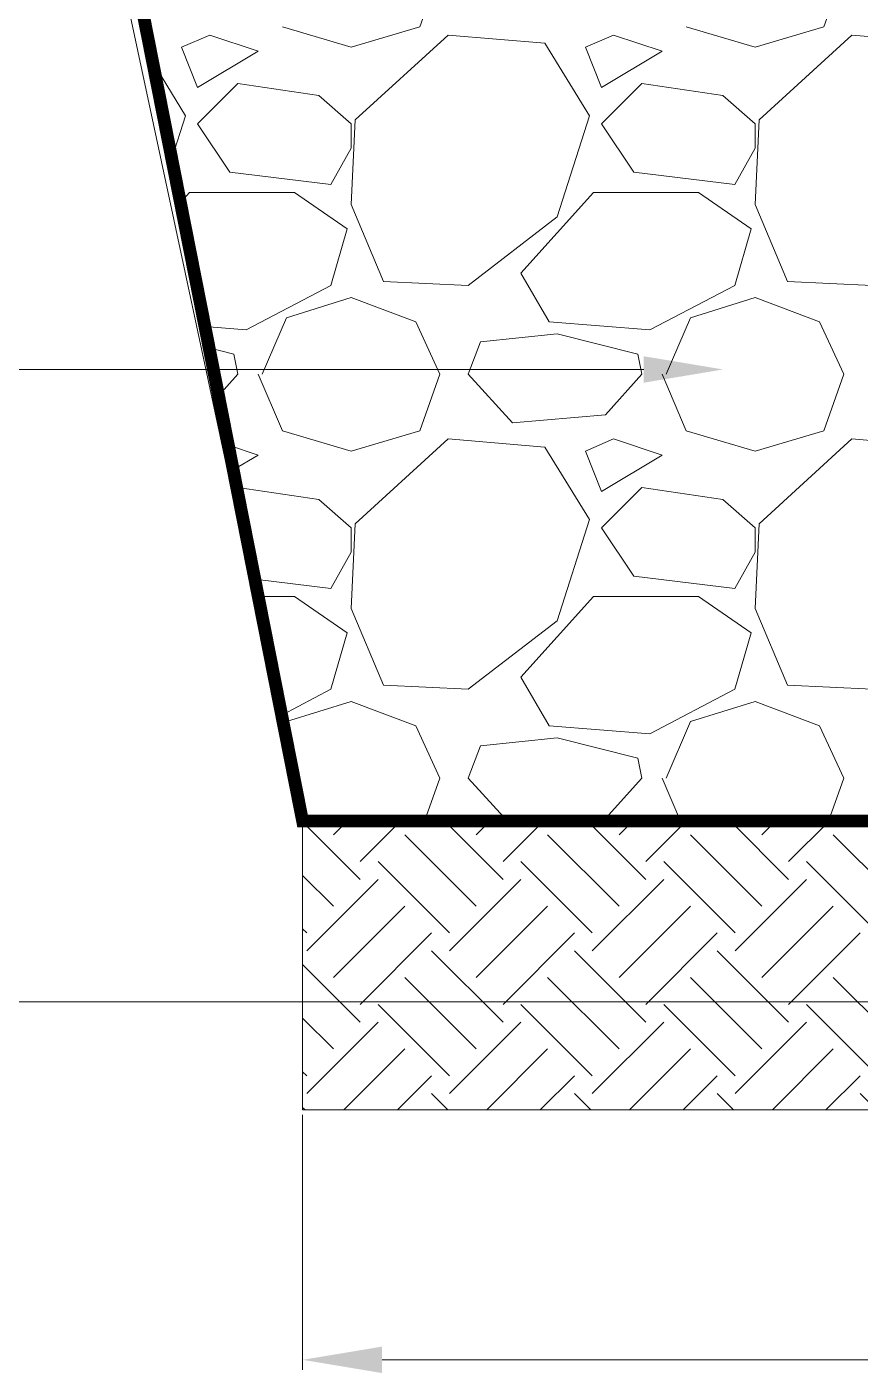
# Model space of a CAD drawing. Header units: millimetres. Extents: x 4229 to 8429, y -1187 to 1783.
# Drawn here: x 6125.7 to 6256.3, y 120.1 to 331.2 of the extents above; entities that cross this region are included whole.
import ezdxf

# ---------------------------------------------------------------- set-up
doc = ezdxf.new("R2010")
doc.units = ezdxf.units.MM

msp = doc.modelspace()

# ---------------------------------------------------------------- linework, layer by layer
at = {"lineweight": 5}
for p, q in [((6168.88, 206.64), (6127.03, 402.09)), ((6222.36, 277.45), (6069.97, 277.45)), ((6316.65, 206.64), (6168.88, 206.64)), ((6168.88, 206.64), (6464.42, 206.64)), ((6168.88, 161.36), (6168.88, 206.64)), ((6267.78, 178.32), (6069.97, 178.32)), ((6464.42, 161.36), (6168.88, 161.36)), ((6168.88, 160.58), (6168.88, 120.61)), ((6181.35, 122.17), (6451.95, 122.17))]:
    msp.add_line(p, q, dxfattribs=at)
at = {"linetype": 'Continuous', "lineweight": 5}
for p, q in [((6187.25, 331.16), (6190.41, 340.02)), ((6250.58, 331.16), (6253.74, 340.02)), ((6154.32, 329.89), (6149.88, 327.99)), ((6161.92, 327.36), (6154.32, 329.89)), ((6165.71, 331.16), (6176.48, 327.99)), ((6176.48, 327.99), (6187.25, 331.16)), ((6191.68, 329.89), (6177.11, 316.59)), ((6206.88, 328.62), (6191.68, 329.89)), ((6217.64, 329.89), (6213.21, 327.99)), ((6225.24, 327.36), (6217.64, 329.89)), ((6229.04, 331.16), (6239.81, 327.99)), ((6239.81, 327.99), (6250.58, 331.16)), ((6255.01, 329.89), (6240.44, 316.59)), ((6270.21, 328.62), (6255.01, 329.89)), ((6149.88, 327.99), (6152.42, 321.66)), ((6152.42, 321.66), (6161.92, 327.36)), ((6213.85, 317.22), (6206.88, 328.62)), ((6213.21, 327.99), (6215.75, 321.66)), ((6215.75, 321.66), (6225.24, 327.36)), ((6150.52, 317.22), (6145.38, 325.63)), ((6158.75, 322.29), (6152.42, 315.96)), ((6171.41, 320.39), (6158.75, 322.29)), ((6222.08, 322.29), (6215.75, 315.96)), ((6234.74, 320.39), (6222.08, 322.29)), ((6176.48, 315.96), (6171.41, 320.39)), ((6239.81, 315.96), (6234.74, 320.39)), ((6148.37, 310.51), (6150.52, 317.22)), ((6208.78, 301.39), (6213.85, 317.22)), ((6152.42, 315.96), (6157.48, 308.36)), ((6177.11, 316.59), (6176.48, 303.29)), ((6176.48, 312.16), (6176.48, 315.96)), ((6215.75, 315.96), (6220.81, 308.36)), ((6240.44, 316.59), (6239.81, 303.29)), ((6239.81, 312.16), (6239.81, 315.96)), ((6173.31, 306.46), (6176.48, 312.16)), ((6236.64, 306.46), (6239.81, 312.16)), ((6157.48, 308.36), (6173.31, 306.46)), ((6220.81, 308.36), (6236.64, 306.46)), ((6149.73, 303.61), (6151.15, 305.19)), ((6151.15, 305.19), (6167.61, 305.19)), ((6167.61, 305.19), (6175.85, 299.49)), ((6203.08, 292.53), (6214.48, 305.19)), ((6214.48, 305.19), (6230.94, 305.19)), ((6230.94, 305.19), (6239.18, 299.49)), ((6176.48, 303.29), (6181.55, 291.26)), ((6239.81, 303.29), (6244.88, 291.26)), ((6194.85, 290.63), (6208.78, 301.39)), ((6175.85, 299.49), (6173.31, 290.63)), ((6239.18, 299.49), (6236.64, 290.63)), ((6207.51, 284.93), (6203.08, 292.53)), ((6173.31, 290.63), (6160.02, 283.66)), ((6181.55, 291.26), (6194.85, 290.63)), ((6236.64, 290.63), (6223.34, 283.66)), ((6244.88, 291.26), (6258.18, 290.63)), ((6166.35, 285.56), (6176.48, 288.73)), ((6176.48, 288.73), (6186.61, 284.93)), ((6229.68, 285.56), (6239.81, 288.73)), ((6239.81, 288.73), (6249.94, 284.93)), ((6162.55, 276.69), (6166.35, 285.56)), ((6225.88, 276.69), (6229.68, 285.56)), ((6160.02, 283.66), (6153.57, 284.18)), ((6186.61, 284.93), (6190.41, 276.69)), ((6208.78, 283.03), (6196.75, 281.76)), ((6223.34, 283.66), (6207.51, 284.93)), ((6221.44, 279.86), (6208.78, 283.03)), ((6249.94, 284.93), (6253.74, 276.69)), ((6158.12, 279.86), (6154.23, 280.83)), ((6194.85, 276.69), (6196.75, 281.76)), ((6158.75, 276.69), (6158.12, 279.86)), ((6222.08, 276.69), (6221.44, 279.86)), ((6158.75, 276.69), (6155.71, 273.32)), ((6161.92, 276.69), (6165.71, 267.83)), ((6187.25, 267.83), (6190.41, 276.69)), ((6201.81, 269.09), (6194.85, 276.69)), ((6222.08, 276.69), (6216.38, 270.36)), ((6225.24, 276.69), (6229.04, 267.83)), ((6250.58, 267.83), (6253.74, 276.69)), ((6216.38, 270.36), (6201.81, 269.09)), ((6165.71, 267.83), (6176.48, 264.66)), ((6176.48, 264.66), (6187.25, 267.83)), ((6191.68, 266.56), (6177.11, 253.26)), ((6206.88, 265.29), (6191.68, 266.56)), ((6217.64, 266.56), (6213.21, 264.66)), ((6225.24, 264.03), (6217.64, 266.56)), ((6229.04, 267.83), (6239.81, 264.66)), ((6239.81, 264.66), (6250.58, 267.83)), ((6255.01, 266.56), (6240.44, 253.26)), ((6270.21, 265.29), (6255.01, 266.56)), ((6161.92, 264.03), (6157.24, 265.59)), ((6158.01, 261.69), (6161.92, 264.03)), ((6213.85, 253.9), (6206.88, 265.29)), ((6213.21, 264.66), (6215.75, 258.33)), ((6215.75, 258.33), (6225.24, 264.03)), ((6158.75, 258.96), (6158.58, 258.79)), ((6171.41, 257.06), (6158.75, 258.96)), ((6222.08, 258.96), (6215.75, 252.63)), ((6234.74, 257.06), (6222.08, 258.96)), ((6176.48, 252.63), (6171.41, 257.06)), ((6239.81, 252.63), (6234.74, 257.06)), ((6208.78, 238.06), (6213.85, 253.9)), ((6177.11, 253.26), (6176.48, 239.96)), ((6176.48, 248.83), (6176.48, 252.63)), ((6215.75, 252.63), (6220.81, 245.03)), ((6240.44, 253.26), (6239.81, 239.96)), ((6239.81, 248.83), (6239.81, 252.63)), ((6173.31, 243.13), (6176.48, 248.83)), ((6236.64, 243.13), (6239.81, 248.83)), ((6220.81, 245.03), (6236.64, 243.13)), ((6161.39, 244.56), (6173.31, 243.13)), ((6161.93, 241.86), (6167.61, 241.86)), ((6167.61, 241.86), (6175.85, 236.16)), ((6203.08, 229.2), (6214.48, 241.86)), ((6214.48, 241.86), (6230.94, 241.86)), ((6230.94, 241.86), (6239.18, 236.16)), ((6176.48, 239.96), (6181.55, 227.93)), ((6239.81, 239.96), (6244.88, 227.93)), ((6194.85, 227.3), (6208.78, 238.06)), ((6175.85, 236.16), (6173.31, 227.3)), ((6239.18, 236.16), (6236.64, 227.3)), ((6207.51, 221.6), (6203.08, 229.2)), ((6173.31, 227.3), (6165.6, 223.26)), ((6181.55, 227.93), (6194.85, 227.3)), ((6236.64, 227.3), (6223.34, 220.33)), ((6244.88, 227.93), (6258.18, 227.3)), ((6166.35, 222.23), (6176.48, 225.4)), ((6176.48, 225.4), (6186.61, 221.6)), ((6229.68, 222.23), (6239.81, 225.4)), ((6239.81, 225.4), (6249.94, 221.6)), ((6165.98, 221.36), (6166.35, 222.23)), ((6225.88, 213.36), (6229.68, 222.23)), ((6186.61, 221.6), (6190.41, 213.36)), ((6208.78, 219.7), (6196.75, 218.43)), ((6223.34, 220.33), (6207.51, 221.6)), ((6221.44, 216.53), (6208.78, 219.7)), ((6249.94, 221.6), (6253.74, 213.36)), ((6194.85, 213.36), (6196.75, 218.43)), ((6222.08, 213.36), (6221.44, 216.53)), ((6188.01, 206.64), (6190.41, 213.36)), ((6201.02, 206.64), (6194.85, 213.36)), ((6222.08, 213.36), (6216.38, 207.03)), ((6225.24, 213.36), (6228.13, 206.64)), ((6251.34, 206.64), (6253.74, 213.36)), ((6216.38, 207.03), (6211.81, 206.64)), ((6177.91, 197.5), (6168.88, 206.52)), ((6173.71, 204.49), (6175.86, 206.64)), ((6177.91, 200.3), (6184.25, 206.64)), ((6200.3, 197.5), (6191.16, 206.64)), ((6196.1, 204.49), (6198.25, 206.64)), ((6200.3, 200.3), (6206.64, 206.64)), ((6222.69, 197.5), (6213.55, 206.64)), ((6218.49, 204.49), (6220.64, 206.64)), ((6222.69, 200.3), (6229.03, 206.64)), ((6245.08, 197.5), (6235.94, 206.64)), ((6240.88, 204.49), (6243.03, 206.64)), ((6245.08, 200.3), (6251.42, 206.64)), ((6196.1, 193.3), (6184.91, 204.49)), ((6218.49, 193.3), (6207.3, 204.49)), ((6240.88, 193.3), (6229.69, 204.49)), ((6263.28, 193.3), (6252.08, 204.49)), ((6191.91, 189.1), (6180.71, 200.3)), ((6214.3, 189.1), (6203.1, 200.3)), ((6236.69, 189.1), (6225.49, 200.3)), ((6259.08, 189.1), (6247.88, 200.3)), ((6173.71, 193.3), (6168.88, 198.13)), ((6169.52, 186.3), (6180.71, 197.5)), ((6191.91, 186.3), (6203.1, 197.5)), ((6214.3, 186.3), (6225.49, 197.5)), ((6236.69, 186.3), (6247.88, 197.5)), ((6173.71, 182.1), (6184.91, 193.3)), ((6196.1, 182.1), (6207.3, 193.3)), ((6218.49, 182.1), (6229.69, 193.3)), ((6240.88, 182.1), (6252.08, 193.3)), ((6169.52, 189.1), (6168.88, 189.73)), ((6177.91, 177.9), (6189.11, 189.1)), ((6200.3, 177.9), (6211.5, 189.1)), ((6222.69, 177.9), (6233.89, 189.1)), ((6245.08, 177.9), (6256.28, 189.1)), ((6200.3, 175.11), (6189.11, 186.3)), ((6222.69, 175.11), (6211.5, 186.3)), ((6245.08, 175.11), (6233.89, 186.3)), ((6177.91, 175.11), (6168.88, 184.13)), ((6196.1, 170.91), (6184.91, 182.1)), ((6218.49, 170.91), (6207.3, 182.1)), ((6240.88, 170.91), (6229.69, 182.1)), ((6263.28, 170.91), (6252.08, 182.1)), ((6191.91, 166.71), (6180.71, 177.9)), ((6214.3, 166.71), (6203.1, 177.9)), ((6236.69, 166.71), (6225.49, 177.9)), ((6259.08, 166.71), (6247.88, 177.9)), ((6173.71, 170.91), (6168.88, 175.74)), ((6169.52, 163.91), (6180.71, 175.11)), ((6191.91, 163.91), (6203.1, 175.11)), ((6214.3, 163.91), (6225.49, 175.11)), ((6236.69, 163.91), (6247.88, 175.11)), ((6175.36, 161.36), (6184.91, 170.91)), ((6197.75, 161.36), (6207.3, 170.91)), ((6220.14, 161.36), (6229.69, 170.91)), ((6242.53, 161.36), (6252.08, 170.91)), ((6169.52, 166.71), (6168.88, 167.34)), ((6183.76, 161.36), (6189.11, 166.71)), ((6206.15, 161.36), (6211.5, 166.71)), ((6228.54, 161.36), (6233.89, 166.71)), ((6250.93, 161.36), (6256.28, 166.71)), ((6191.66, 161.36), (6189.11, 163.91)), ((6214.05, 161.36), (6211.5, 163.91)), ((6236.44, 161.36), (6233.89, 163.91)), ((6258.83, 161.36), (6256.28, 163.91)), ((6169.27, 161.36), (6168.88, 161.74))]:
    msp.add_line(p, q, dxfattribs=at)
at = {"lineweight": 5, "const_width": 2}
msp.add_lwpolyline([(6464.42, 206.64), (6491.49, 343.71), (6141.81, 343.71), (6168.88, 206.64)], close=True, dxfattribs=at)
at = {"lineweight": 5}
for points in [[(6222.36, 279.52), (6234.83, 277.45), (6222.36, 275.37)], [(6181.35, 124.25), (6181.35, 120.09), (6168.88, 122.17)]]:
    msp.add_solid(points, dxfattribs=at)

doc.saveas('drawing.dxf')
